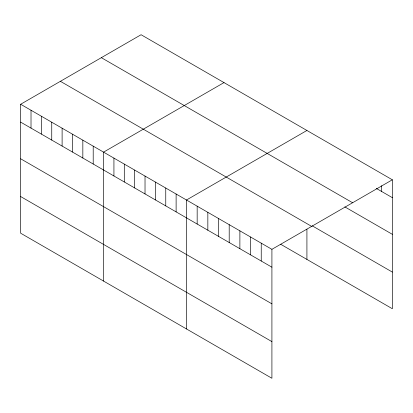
<?xml version="1.0" encoding="UTF-8"?>
<svg xmlns="http://www.w3.org/2000/svg" width="413" height="413" viewBox="0 0 413 413"><rect width="100%" height="100%" fill="white"/><g stroke="black" fill="none" stroke-linecap="round" stroke-linejoin="round"><path stroke-width="0.62" d="M20.65 104.262L271.914 249.328L271.914 378.272L20.65 233.206L20.65 104.262L141.086 34.728L392.35 179.794L392.35 308.738L280.737 244.3M224.001 82.6L103.57 152.134L103.57 281.077M306.921 130.472L186.485 200.006L186.485 328.949M271.914 249.328L392.35 179.794M376.331 188.411L392.35 197.662M101.34 57.675L352.609 202.742M344.829 206.882L392.35 234.316M312.259 225.844L392.35 272.084M60.391 81.315L311.66 226.381M20.65 122.124L271.914 267.19M20.65 158.783L271.914 303.849M20.65 196.547L271.914 341.613M381.669 185.752L381.669 191.493M306.921 229.189L306.921 259.416M261.238 243.164L261.238 261.026M250.557 236.995L250.557 254.862M239.881 230.831L239.881 248.698M229.2 224.667L229.2 242.529M218.523 218.503L218.523 236.365M207.842 212.334L207.842 230.201M197.166 206.17L197.166 224.032M176.119 194.022L176.119 211.884M165.758 188.039L165.758 205.901M155.391 182.05L155.391 199.918M145.025 176.067L145.025 193.934M134.664 170.084L134.664 187.951M124.298 164.1L124.298 181.963M113.931 158.117L113.931 175.979M93.204 146.15L93.204 164.013M82.837 140.162L82.837 158.029M72.471 134.179L72.471 152.046M62.11 128.195L62.11 146.063M51.744 122.212L51.744 140.079M41.377 116.229L41.377 134.091M31.016 110.245L31.016 128.107"/></g></svg>
